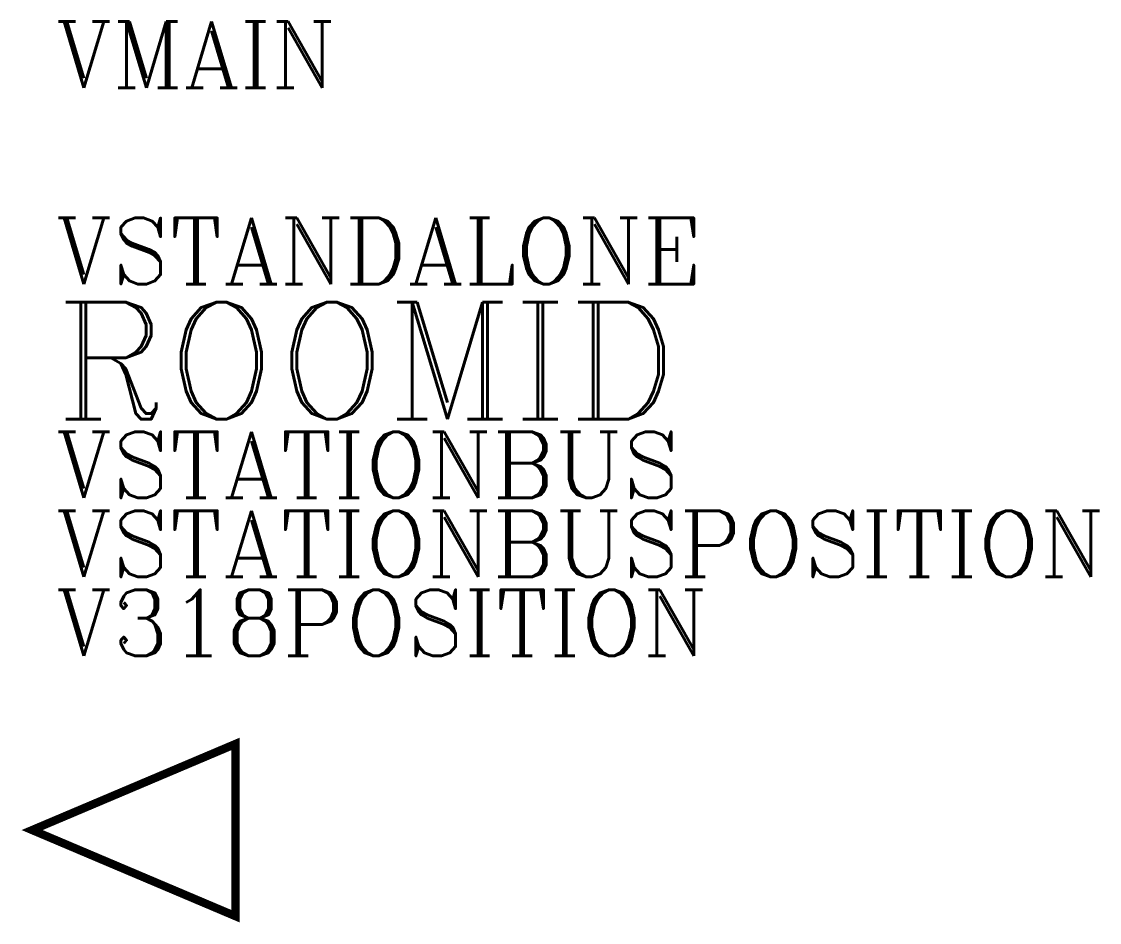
# Model space of a CAD drawing. Header units: inches. Extents: x -1 to 96.8, y -8.4 to 73.3.
import ezdxf

# ---------------------------------------------------------------- set-up
doc = ezdxf.new("R2010")
doc.units = ezdxf.units.IN
doc.header["$LTSCALE"] = 48
doc.header["$MEASUREMENT"] = 0
doc.styles.add('ROMANC', font='COMPLEX.SHX')
doc.styles.add('WSNotes', font='complex.shx', dxfattribs={"height": 18})

msp = doc.modelspace()

# ---------------------------------------------------------------- texts
at = {"flags": 1}
for tag, p, height, style in [('VMAIN', (2.127, 67.322), 6, 'ROMANC'), ('VSTANDALONE', (2.127, 49.518), 6, 'ROMANC'), ('ROOMID', (2.127, 37.261), 10.625, 'WSNotes'), ('VSTATIONBUS', (2.127, 30.119), 6, 'ROMANC'), ('VSTATIONBUSPOSITION', (2.127, 22.954), 6, 'ROMANC'), ('V318POSITION', (2.127, 15.789), 6, 'ROMANC')]:
    msp.add_attdef(tag, p, '', height=height, dxfattribs=dict(at, style=style))

# ---------------------------------------------------------------- wipeouts: each hides what was drawn before it
msp.add_wipeout([(18.437, 7.812), (0.297, 7.812), (0.297, -7.813), (18.437, -7.813)])

# ---------------------------------------------------------------- next in the draw order: linework, layer by layer
at = {"linetype": 'Continuous'}
for p, q in [((18.437, 7.812), (0, 0)), ((18.437, 7.812), (18.437, -7.813)), ((0, 0), (18.437, -7.813))]:
    msp.add_line(p, q, dxfattribs=at)
at = {"linetype": 'Continuous', "const_width": 0.75}
msp.add_lwpolyline([(18.437, 7.812), (0, 0), (18.437, -7.813)], close=True, dxfattribs=at)

doc.saveas('drawing.dxf')
